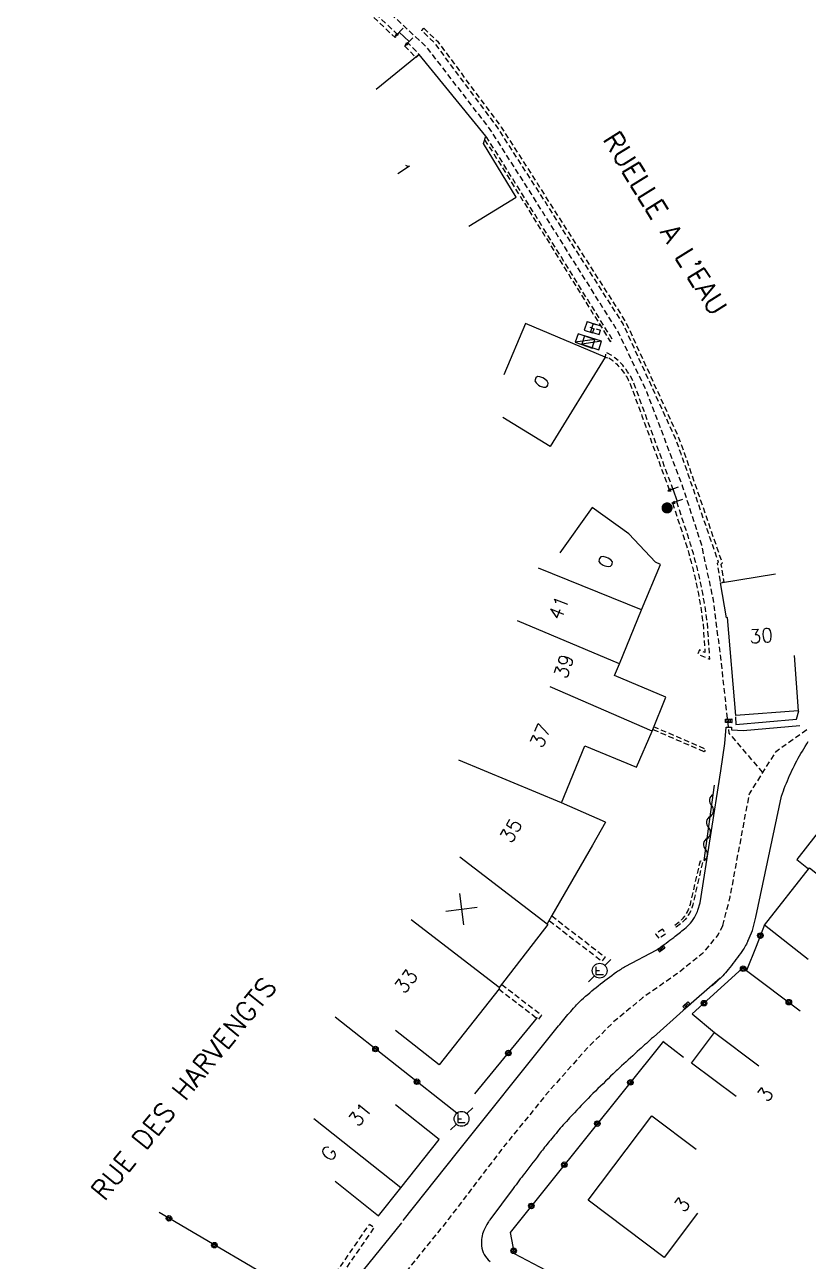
# Model space of a CAD drawing. Header units: millimetres. Extents: x 132999 to 134001, y 131000 to 132000.
# Drawn here: x 133756.4 to 133826.9, y 131203.3 to 131314.7 of the extents above; entities that cross this region are included whole.
import ezdxf
from ezdxf.enums import TextEntityAlignment as Align

# ---------------------------------------------------------------- set-up
doc = ezdxf.new("R2010")
doc.units = ezdxf.units.MM
doc.linetypes.add('DASHED', pattern=[0.75, 0.5, -0.25])
doc.layers.get('0').update_dxf_attribs({"linetype": 'CONTINUOUS'})
for name, color, linetype in [('W0001', 6, 'DASHED'), ('W0008', 7, 'CONTINUOUS'), ('W0017', 7, 'CONTINUOUS'), ('W0100', 7, 'CONTINUOUS'), ('W0105', 7, 'CONTINUOUS'), ('W0112', 1, 'DASHED'), ('W0310', 3, 'CONTINUOUS'), ('W0322', 7, 'CONTINUOUS'), ('W0400', 7, 'CONTINUOUS'), ('W0432', 7, 'CONTINUOUS'), ('W0471', 7, 'CONTINUOUS'), ('W0989', 7, 'CONTINUOUS'), ('W0991', 7, 'CONTINUOUS'), ('W1102', 7, 'CONTINUOUS'), ('W1473', 7, 'CONTINUOUS')]:
    doc.layers.add(name, color=color, linetype=linetype)
doc.styles.get("Standard").update_dxf_attribs({"font": 'romans.shx', "width": 0.85})

# ---------------------------------------------------------------- blocks, each defined once
blk = doc.blocks.new('T400')
for p, q in [((-0.15, 0.3), (0.15, 0.3)), ((-0.15, -0.25), (-0.15, 0.3)), ((-0.15, 0.15), (0.15, 0.15)), ((-0.15, 0), (0.15, 0)), ((0.15, 0.3), (0.15, -0.25)), ((-0.15, -0.15), (0.15, -0.15)), ((-0.15, -0.25), (-0.15, -0.3)), ((-0.15, -0.3), (0.15, -0.3)), ((0.15, -0.3), (0.15, -0.25))]:
    blk.add_line(p, q)
blk = doc.blocks.new('T471')
for p, q in [((-0.333334, 0.333334), (-0.333334, -0.333334)), ((-0.333334, 0), (0, 0)), ((0.500001, 0.500001), (1.000002, 1.000002)), ((-0.500001, -0.500001), (-1.000002, -1.000002)), ((-0.333334, -0.333334), (0.333334, -0.333334))]:
    blk.add_line(p, q)
blk.add_ellipse((0, 0), major_axis=(0.471405, 0.471405), ratio=1, start_param=5.4977871438, end_param=11.780972451)
blk = doc.blocks.new('t991o')
at = {"color": 0, "linetype": 'Continuous'}
for p, q in [((-1, 1), (1, -1)), ((-1, -1), (1, 1))]:
    blk.add_line(p, q, dxfattribs=at)
blk = doc.blocks.new('t322o')
at = {"color": 0, "linetype": 'Continuous'}
for radius in [0.25, 0.15]:
    blk.add_circle((0, 0), radius, dxfattribs=at)
blk = doc.blocks.new('t105o')
for p, q in [((-0.5, 0), (0.5, 0)), ((0.5, 0), (0.2, 0.1)), ((0.5, 0), (0.2, -0.1))]:
    blk.add_line(p, q)
blk = doc.blocks.new('T432')
at = {"flags": 128}
for points in [[(-0.4, 2.1), (-0.4, 1.3)], [(-0.4, 1.3), (0.4, 1.3)], [(-0.39, 2.1), (0.41, 2.1)], [(0, 1.7), (0.4, 1.7)], [(0.4, 1.3), (0.4, 1.7)], [(0.8, 0.8), (-0.8, 0.8)], [(-0.8, 0.8), (-0.8, 0)], [(0.8, 0.8), (-0.8, 0)], [(-0.8, 0), (0.8, 0)], [(0.8, 0), (0.8, 0.8)]]:
    blk.add_lwpolyline(points, dxfattribs=at)
blk = doc.blocks.new('t310o')
at = {"color": 0, "linetype": 'Continuous'}
for centre, start, end in [((-0.5, 0.38), 216.8699, 323.1304), ((0.5, -0.37), 36.8699, 143.1303)]:
    blk.add_arc(centre, 0.625, start, end, dxfattribs=at)
blk = doc.blocks.new('T1473')
at = {"color": 0, "linetype": 'Continuous', "const_width": 0.5, "flags": 128}
blk.add_lwpolyline([(-0.25, 0, 1), (0.25, 0, 1)], format="xyb", close=True, dxfattribs=at)

msp = doc.modelspace()

# ---------------------------------------------------------------- linework, layer by layer
at = {"layer": 'W0001', "flags": 128}
for points in [[(133822.8, 131247.35), (133819.76, 131250.9), (133819.02, 131257.7), (133818.32, 131263.06), (133817.3, 131267.82), (133815.61, 131273.03), (133812.36, 131281.62), (133809.77, 131287.03), (133801.93, 131299.49), (133798.26, 131305.25), (133792.6, 131312.59), (133787.33, 131317.49), (133771.79, 131332.49), (133770.75, 131334.35), (133769.03, 131337.55), (133766.91, 131339.78), (133763.95, 131342.03), (133756.35, 131347.9), (133758.44, 131351.54), (133761.31, 131355.68), (133763.11, 131357.74), (133765.9, 131360.31), (133770.95, 131364.54), (133773.42, 131366.96), (133778.51, 131374.7)], [(133819.21, 131233.57), (133819.86, 131236.17), (133821.59, 131245.42), (133824.02, 131249.28), (133826.78, 131251.24)], [(133819.21, 131233.57), (133818.77, 131232.76), (133817.36, 131231.05), (133815.06, 131229.21), (133811.96, 131227.06), (133809.4, 131224.92), (133807.05, 131222.6), (133803.47, 131218.57), (133799.46, 131213.65), (133794.47, 131207.1), (133785.68, 131196.23), (133780.07, 131188.61), (133775.88, 131181.84), (133772.25, 131174.99), (133769.66, 131169.17), (133767.89, 131164.53), (133766.33, 131159.77), (133765.19, 131155.42), (133764.23, 131150.5), (133763.48, 131144.61), (133763.1, 131138.15), (133762.62, 131125.79), (133761.96, 131107.11), (133761.45, 131097.72), (133761.03, 131093.23), (133760.01, 131088.42), (133758.96, 131085.53)]]:
    msp.add_lwpolyline(points, dxfattribs=at)
at = {"layer": 'W0008', "flags": 128}
for points in [[(133816.96, 131234.97), (133817.15, 131235.63), (133819.01, 131247.49), (133819.37, 131249.95), (133819.49, 131251.44), (133819.97, 131251.44), (133819.99, 131251.2), (133820.51, 131251.15), (133821.03, 131251.12), (133826.13, 131251.59)], [(133821.46, 131232.17), (133821.78, 131232.91), (133821.86, 131233.14), (133821.93, 131233.37), (133822, 131233.6), (133822.06, 131233.84), (133822.12, 131234.08), (133822.17, 131234.32), (133824.48, 131245.22), (133824.56, 131245.45), (133824.65, 131245.69), (133824.73, 131245.92), (133824.82, 131246.15), (133824.92, 131246.38), (133825.01, 131246.61), (133825.11, 131246.84), (133825.21, 131247.07), (133825.31, 131247.3), (133825.42, 131247.52), (133825.53, 131247.74), (133825.64, 131247.97), (133825.75, 131248.19), (133825.87, 131248.41), (133825.99, 131248.63), (133826.11, 131248.84), (133826.23, 131249.06), (133826.36, 131249.27), (133826.48, 131249.49), (133826.61, 131249.7), (133826.75, 131249.92), (133826.89, 131250.13)], [(133834.58, 131248.79), (133833.67, 131249.52), (133825.85, 131239.52), (133826.92, 131238.68)], [(133784.93, 131200.16), (133790.29, 131206.81)]]:
    msp.add_lwpolyline(points, dxfattribs=at)
for points in [[(133790.41, 131207.03), (133795.31, 131213.17), (133803.8, 131223.79, -0.00458), (133804.77, 131224.97, -0.004607), (133805.75, 131226.13, -0.030627), (133806.48, 131226.88, -0.016395), (133807.98, 131228.15, -0.014492), (133809.63, 131229.39, -0.030808), (133810.46, 131229.9), (133813.19, 131231.36, 0.034293), (133813.4, 131231.49, 0.004747), (133814.78, 131232.51, 0.014447), (133815.75, 131233.28, 0.024693), (133816.28, 131233.78, 0.081797), (133816.75, 131234.47, 0.026318), (133816.96, 131234.97, 0.026318)], [(133821.46, 131232.17, -0.006075), (133821.32, 131231.91, -0.019255), (133821.04, 131231.41, -0.021157), (133820.79, 131231.05, -0.005067), (133819.69, 131229.61, -0.028939), (133819.19, 131229.05, -0.016262), (133818.23, 131228.14)], [(133818.97, 131228.83), (133815.63, 131225.93), (133812.95, 131223.53, 0.001289), (133811.69, 131222.4, 0.001014), (133810.09, 131220.94, 0.00766), (133809.32, 131220.22, 0.003193), (133807.51, 131218.44, 0.007238), (133805.84, 131216.72, 0.010313), (133804.7, 131215.47, 0.007019), (133803.67, 131214.25, 0.008515), (133802.85, 131213.22, 0.001403), (133801.36, 131211.27, 0.001998), (133800.32, 131209.89), (133798.23, 131207.09, 0.034205), (133798.05, 131206.82, 0.013444), (133797.68, 131206.11, 0.075403), (133797.49, 131205.48, 0.064742), (133797.48, 131204.73, 0.097962), (133797.72, 131203.95, 0.099567), (133798.24, 131203.33, 0.018269)]]:
    msp.add_lwpolyline(points, format="xyb", dxfattribs=at)
at = {"layer": 'W0017', "flags": 128}
msp.add_lwpolyline([(133820.34, 131252.35), (133820.38, 131251.66), (133825.82, 131252.16), (133826.05, 131252.9)], dxfattribs=at)
at = {"layer": 'W0100', "flags": 128}
for points in [[(133789.93, 131313.77), (133790.07, 131314.01), (133790.95, 131313.15), (133790.83, 131313.05)], [(133796.33, 131296.54), (133800.6, 131299.15), (133797.65, 131303.99), (133797.86, 131304.65), (133791.86, 131312), (133787.99, 131308.84)], [(133808.6, 131284.74), (133801.43, 131287.76), (133799.49, 131283.16)], [(133808.6, 131284.74), (133803.64, 131276.7), (133799.38, 131279.32)], [(133814.71, 131272.88), (133815.08, 131271.76), (133815.04, 131271.74)], [(133808.64, 131242.89), (133804.66, 131244.63), (133806.78, 131249.76), (133811.43, 131247.84), (133812.84, 131251.08), (133814.07, 131254.13), (133809.46, 131256.07), (133809.91, 131257.12), (133811.89, 131262.01), (133813.58, 131266.07), (133813.14, 131266.28), (133810.74, 131268.83), (133807.44, 131271.2), (133804.53, 131267.13)], [(133825.61, 131257.88), (133825.99, 131252.89), (133820.37, 131252.47), (133819.62, 131261.31), (133819.52, 131261.27), (133819, 131264.43), (133823.93, 131265.25)], [(133808.64, 131242.89), (133807.46, 131240.82), (133803.81, 131234.48), (133803.38, 131233.72), (133803.44, 131233.68), (133799.07, 131227.99), (133799.06, 131227.86), (133793.67, 131221.03), (133789.74, 131224.12)], [(133826.87, 131230.52), (133822.94, 131233.62), (133827, 131238.76), (133830.92, 131235.66)], [(133820.39, 131218.19), (133816.39, 131221.19), (133818.45, 131223.94), (133822.45, 131220.94)], [(133784.3, 131210.57), (133788.21, 131207.45), (133790.2, 131209.95), (133793.65, 131214.32), (133789.72, 131217.42)], [(133816.92, 131207.68), (133813.91, 131203.7), (133807.08, 131208.86), (133812.81, 131216.45), (133816.8, 131213.44)]]:
    msp.add_lwpolyline(points, dxfattribs=at)
at = {"layer": 'W0112', "flags": 128}
for points in [[(133769.88, 131332.36), (133769.98, 131332.03), (133770.86, 131331.39), (133789.69, 131313.51), (133789.93, 131313.77), (133771.09, 131331.66), (133770.28, 131332.25), (133770.22, 131332.46)], [(133792.29, 131314.36), (133793.51, 131313.18), (133799.25, 131305.45), (133810.47, 131287.89), (133815.17, 131277.61), (133815.72, 131276.13), (133819.14, 131266.2), (133819.02, 131266.09), (133819.28, 131264.48), (133819, 131264.43), (133818.71, 131266.2), (133818.81, 131266.29), (133815.45, 131276.03), (133814.9, 131277.5), (133810.22, 131287.75), (133799.01, 131305.29), (133793.29, 131312.99), (133792.09, 131314.15)], [(133790.55, 131312.78), (133791.59, 131311.72), (133791.87, 131312), (133790.83, 131313.05)], [(133808.93, 131284.67), (133808.93, 131284.67), (133809.11, 131284.56), (133809.29, 131284.43), (133809.45, 131284.29), (133809.62, 131284.13), (133809.78, 131283.96), (133809.94, 131283.79), (133810.09, 131283.62), (133810.23, 131283.43), (133810.36, 131283.25), (133810.49, 131283.05), (133810.61, 131282.85), (133810.72, 131282.65), (133810.82, 131282.45), (133811.91, 131279.46), (133814.39, 131272.76), (133814.7, 131272.88), (133812.22, 131279.58), (133811.13, 131282.59), (133811.01, 131282.81), (133810.9, 131283.02), (133810.77, 131283.23), (133810.63, 131283.43), (133810.49, 131283.63), (133810.34, 131283.82), (133810.19, 131284.01), (133810.02, 131284.19), (133809.85, 131284.37), (133809.67, 131284.54), (133809.49, 131284.69), (133809.3, 131284.83), (133809.1, 131284.96), (133808.89, 131285.07), (133808.66, 131285.16), (133808.6, 131284.74)], [(133814.66, 131271.62), (133815.69, 131268.51), (133815.77, 131268.27), (133815.85, 131268.03), (133815.92, 131267.79), (133815.99, 131267.54), (133816.07, 131267.3), (133816.14, 131267.06), (133816.21, 131266.81), (133816.27, 131266.57), (133816.34, 131266.32), (133816.4, 131266.08), (133816.47, 131265.83), (133816.53, 131265.59), (133816.59, 131265.34), (133816.65, 131265.09), (133816.7, 131264.84), (133816.75, 131264.61), (133816.81, 131264.37), (133816.86, 131264.14), (133816.9, 131263.9), (133816.95, 131263.67), (133817, 131263.43), (133817.04, 131263.19), (133817.08, 131262.96), (133817.13, 131262.72), (133817.17, 131262.48), (133817.21, 131262.24), (133817.24, 131262.01), (133817.28, 131261.77), (133817.31, 131261.53), (133817.35, 131261.29), (133817.38, 131261.05), (133817.41, 131260.82), (133817.59, 131258.16), (133817.1, 131258.38), (133816.94, 131258.02), (133818.03, 131257.54), (133817.81, 131260.86), (133817.77, 131261.1), (133817.74, 131261.35), (133817.71, 131261.59), (133817.67, 131261.83), (133817.63, 131262.07), (133817.6, 131262.31), (133817.56, 131262.55), (133817.52, 131262.79), (133817.47, 131263.03), (133817.43, 131263.26), (133817.39, 131263.5), (133817.34, 131263.74), (133817.29, 131263.98), (133817.24, 131264.22), (133817.19, 131264.46), (133817.14, 131264.69), (133817.09, 131264.93), (133817.03, 131265.18), (133816.97, 131265.43), (133816.91, 131265.68), (133816.85, 131265.93), (133816.79, 131266.18), (133816.72, 131266.42), (133816.66, 131266.67), (133816.59, 131266.92), (133816.52, 131267.16), (133816.45, 131267.41), (133816.37, 131267.66), (133816.3, 131267.9), (133816.22, 131268.15), (133816.15, 131268.39), (133816.07, 131268.63), (133815.04, 131271.74)], [(133817.53, 131249.21), (133812.89, 131251.22), (133813, 131251.47), (133817.64, 131249.47)], [(133814.87, 131233.61), (133815.49, 131234.09), (133815.63, 131234.25), (133815.77, 131234.43), (133815.9, 131234.62), (133816.02, 131234.81), (133816.12, 131235.01), (133816.22, 131235.24), (133816.28, 131235.49), (133817.18, 131239.41), (133817.39, 131239.36), (133816.49, 131235.45), (133816.42, 131235.18), (133816.32, 131234.92), (133816.21, 131234.7), (133816.09, 131234.5), (133815.95, 131234.3), (133815.8, 131234.11), (133815.64, 131233.93), (133815, 131233.44)], [(133813.78, 131233.26), (133813.15, 131232.81), (133813.44, 131232.41), (133814.07, 131232.86)], [(133781.84, 131200.46), (133782.83, 131200.04), (133787.4, 131206.69), (133787.81, 131206.4), (133783.01, 131199.43), (133781.65, 131200)]]:
    msp.add_lwpolyline(points, close=True, dxfattribs=at)
for points in [[(133797.75, 131304.32), (133798.45, 131303.26), (133809.07, 131286.15), (133809.29, 131286.29), (133798.67, 131303.4), (133797.85, 131304.66), (133797.85, 131304.66)], [(133803.79, 131234.44), (133808.6, 131230.74), (133808.3, 131230.35), (133803.54, 131234)], [(133799.29, 131228.27), (133802.88, 131225.51), (133802.58, 131225.11), (133798.98, 131227.87)]]:
    msp.add_lwpolyline(points, dxfattribs=at)
at = {"layer": 'W0310', "flags": 128}
msp.add_lwpolyline([(133817.51, 131239.44), (133818.44, 131246.21)], dxfattribs=at)
at = {"layer": 'W0322', "flags": 128}
for points in [[(133822.94, 131233.63), (133822.21, 131231.7), (133822.21, 131231.7)], [(133822.21, 131231.68), (133821.34, 131229.52), (133820.97, 131229.72), (133816.43, 131225.62), (133818.45, 131223.94)], [(133821.34, 131229.52), (133826.17, 131225.9)], [(133795.39, 131216.57), (133784.31, 131225.31)], [(133796.88, 131218.42), (133802.52, 131225.3)], [(133813.85, 131223.15), (133800.04, 131205.94), (133800.41, 131204.06), (133806.12, 131201.03)], [(133815.65, 131221.7), (133813.81, 131223.14)], [(133781.62, 131199.98), (133768.44, 131207.74)]]:
    msp.add_lwpolyline(points, dxfattribs=at)
at = {"layer": 'W1102', "flags": 128}
for points in [[(133811.89, 131262.01), (133802.61, 131265.76)], [(133809.91, 131257.12), (133800.7, 131261.02)], [(133812.84, 131251.08), (133803.66, 131255.06)], [(133804.66, 131244.63), (133795.42, 131248.45)], [(133795.51, 131239.77), (133803.38, 131233.72)], [(133799.07, 131227.99), (133791.14, 131234.08)], [(133790.2, 131209.95), (133782.37, 131216.16)]]:
    msp.add_lwpolyline(points, dxfattribs=at)

# ---------------------------------------------------------------- block references
at = {"layer": 'W0105'}
for p, rotation in [((133790.07, 131314.01), 225.4213827846652), ((133790.95, 131313.15), 225.4794099892586), ((133814.71, 131272.88), 200.0744114505197), ((133815.08, 131271.76), 198.0962319183334)]:
    msp.add_blockref('t105o', p, dxfattribs=dict(at, rotation=rotation))
at = {"layer": 'W0310', "rotation": 82.21657092770046}
for p in [(133818.19, 131244.39), (133817.92, 131242.41), (133817.65, 131240.43)]:
    msp.add_blockref('t310o', p, dxfattribs=at)
at = {"layer": 'W0322'}
msp.add_blockref('t322o', (133822.58, 131232.67), dxfattribs=at)
for p, rotation in [((133821.03, 131229.68), 152.1727725092151), ((133817.5, 131226.58), 222.0651664120671), ((133825.14, 131226.67), 323.1316032203854), ((133787.93, 131222.45), 141.7446837115815), ((133799.89, 131222.09), 50.60117270805885), ((133791.66, 131219.51), 141.7446837115815), ((133810.88, 131219.45), 231.2539256716837), ((133807.9, 131215.74), 231.2539256716837), ((133804.93, 131212.04), 231.2539256716837), ((133801.96, 131208.33), 231.2539256716837), ((133769.34, 131207.21), 149.4903803591831), ((133773.43, 131204.8), 149.4903803591831), ((133800.37, 131204.29), 281.0319159958428)]:
    msp.add_blockref('t322o', p, dxfattribs=dict(at, rotation=rotation))
at = {"layer": 'W0400'}
for p, rotation in [((133819.75, 131252), 90.16983911366597), ((133813.66, 131231.49), 305.774841267686), ((133815.92, 131226.38), 311.3599580412278)]:
    msp.add_blockref('T400', p, dxfattribs=dict(at, rotation=rotation))
at = {"layer": 'W0432'}
for p, rotation in [((133806.67, 131285.83), 340.6489504525503), ((133807.28, 131285.66), 342.4458398248889)]:
    msp.add_blockref('T432', p, dxfattribs=dict(at, rotation=rotation))
at = {"layer": 'W0471'}
for p in [(133808.11, 131229.51), (133795.68, 131216.17)]:
    msp.add_blockref('T471', p, dxfattribs=at)
at = {"layer": 'W0991', "rotation": 322.4952092709555}
msp.add_blockref('t991o', (133795.67, 131235.05), dxfattribs=at)
at = {"layer": 'W1473'}
msp.add_blockref('T1473', (133814.18, 131271.17), dxfattribs=at)

# ---------------------------------------------------------------- texts
at = {"layer": 'W0989'}
for s, rotation, p in [("RUELLE A L'EAU", 301.6987, (133814.01, 131296.81)), ('RUE DES HARVENGTS', 51.0467, (133770.65, 131218.89))]:
    msp.add_text(s, height=1.75, rotation=rotation, dxfattribs=at).set_placement(p, align=Align.MIDDLE)
at = {"layer": 'W0991'}
for s, rotation, p in [('1', 304.2097, (133790.44, 131301.64)), ('0', 58.3206, (133802.88, 131282.51)), ('0', 67.3192, (133808.65, 131266.34)), ('41', 67.9871, (133804.41, 131262.19)), ('30', 4.3044, (133822.65, 131259.66)), ('39', 71.4776, (133804.88, 131256.91)), ('37', 66.6057, (133802.79, 131250.67)), ('35', 60.0905, (133800.13, 131242.11)), ('33', 52.4952, (133790.68, 131228.55)), ('3', 53.1316, (133823.02, 131218.37)), ('31', 51.6407, (133786.54, 131216.59)), ('G', 51.6407, (133783.73, 131213.06)), ('3', 52.9223, (133815.53, 131208.44))]:
    msp.add_text(s, height=1.25, rotation=rotation, dxfattribs=at).set_placement(p, align=Align.MIDDLE)

doc.saveas('drawing.dxf')
